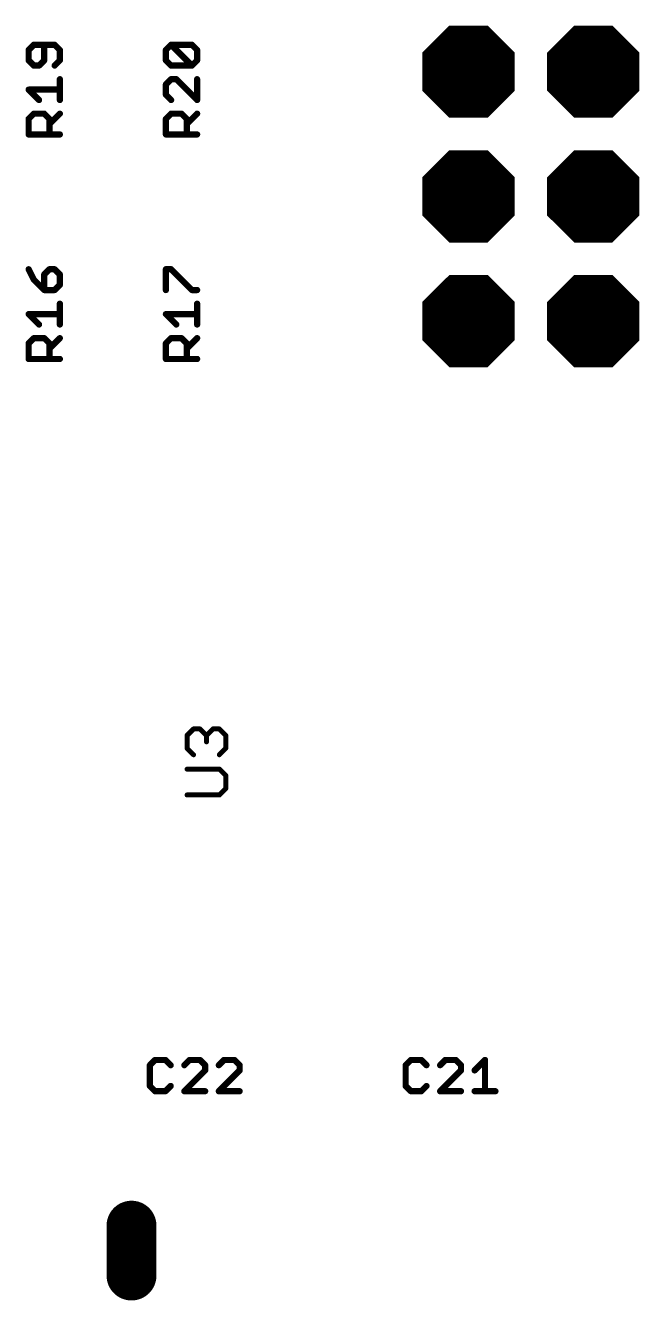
# Model space of a CAD drawing. Extents: x -38.3 to 35.6, y -39 to 39.9.
# Drawn here: x 1.14 to 13.64, y -39 to -13.03 of the extents above; entities that cross this region are included whole.
import ezdxf

# ---------------------------------------------------------------- set-up
doc = ezdxf.new("R2010")
doc.units = 0
doc.header["$MEASUREMENT"] = 0
doc.layers.get('0').update_dxf_attribs({"linetype": 'CONTINUOUS'})
doc.layers.add('25', color=253, linetype='CONTINUOUS')

# ---------------------------------------------------------------- blocks, each defined once
blk = doc.blocks.new('OCTAGONP')
at = {"const_width": 0.5}
blk.add_lwpolyline([(-0.25, -0.1036), (-0.25, 0.1036), (-0.1036, 0.25), (0.1036, 0.25), (0.25, 0.1036), (0.25, -0.1036), (0.1036, -0.25), (-0.1036, -0.25), (-0.25, -0.1036), (-0.25, 0.1036)], dxfattribs=at)
blk = doc.blocks.new('LONGP100')
at = {"const_width": 1}
blk.add_lwpolyline([(-0.5, 0), (0.5, 0)], dxfattribs=at)
at = {"const_width": 0.5}
for points in [[(-0.5, 0.25, 1), (-0.5, -0.25)], [(0.5, -0.25, 1), (0.5, 0.25)]]:
    blk.add_lwpolyline(points, format="xyb", dxfattribs=at)

msp = doc.modelspace()

# ---------------------------------------------------------------- linework, layer by layer
at = {"layer": '25'}
for points, const_width in [([(1.2377, -13.5284, 1), (1.1742, -13.5284)], 0.0635), ([(1.1835, -13.5059, 1), (1.2284, -13.5508)], 0.0635), ([(1.3119, -13.3907, 1), (1.3119, -13.4542)], 0.0635), ([(1.3343, -13.4449, 1), (1.2894, -13.4)], 0.0635), ([(1.5555, -13.4225, 1), (1.492, -13.4225)], 0.0635), ([(1.758, -13.4, 1), (1.7131, -13.4449)], 0.0635), ([(1.7356, -13.4542, 1), (1.7356, -13.3907)], 0.0635), ([(1.8733, -13.5284, 1), (1.8098, -13.5284)], 0.0635), ([(1.819, -13.5508, 1), (1.864, -13.5059)], 0.0635), ([(4.0317, -13.5284, 1), (3.9682, -13.5284)], 0.0635), ([(3.9775, -13.5059, 1), (4.0224, -13.5508)], 0.0635), ([(4.1059, -13.3907, 1), (4.1059, -13.4542)], 0.0635), ([(4.1283, -13.4, 1), (4.0834, -13.4449)], 0.0635), ([(4.1283, -13.4449, 1), (4.0834, -13.4)], 0.0635), ([(4.552, -13.4, 1), (4.5071, -13.4449)], 0.0635), ([(4.5296, -13.4542, 1), (4.5296, -13.3907)], 0.0635), ([(4.6673, -13.5284, 1), (4.6038, -13.5284)], 0.0635), ([(4.613, -13.5508, 1), (4.658, -13.5059)], 0.0635), ([(1.1742, -13.7402, 1), (1.2377, -13.7402)], 0.0635), ([(1.2284, -13.7178, 1), (1.1835, -13.7627)], 0.0635), ([(1.492, -13.7402, 1), (1.5555, -13.7402)], 0.0635), ([(1.5462, -13.7627, 1), (1.5013, -13.7178)], 0.0635), ([(1.8098, -13.7402, 1), (1.8733, -13.7402)], 0.0635), ([(1.864, -13.7627, 1), (1.819, -13.7178)], 0.0635), ([(3.9682, -13.7402, 1), (4.0317, -13.7402)], 0.0635), ([(4.0224, -13.7178, 1), (3.9775, -13.7627)], 0.0635), ([(4.6038, -13.7402, 1), (4.6673, -13.7402)], 0.0635), ([(4.658, -13.7627, 1), (4.613, -13.7178)], 0.0635), ([(1.3119, -13.8144, 1), (1.3119, -13.8779)], 0.0635), ([(1.2894, -13.8686, 1), (1.3343, -13.8237)], 0.0635), ([(1.3954, -13.8237, 1), (1.4403, -13.8686)], 0.0635), ([(1.4178, -13.8779, 1), (1.4178, -13.8144)], 0.0635), ([(1.7131, -13.8237, 1), (1.758, -13.8686)], 0.0635), ([(4.1059, -13.8144, 1), (4.1059, -13.8779)], 0.0635), ([(4.0834, -13.8686, 1), (4.1283, -13.8237)], 0.0635), ([(4.5071, -13.8237, 1), (4.552, -13.8686)], 0.0635), ([(4.5071, -13.8686, 1), (4.552, -13.8237)], 0.0635), ([(4.5296, -13.8779, 1), (4.5296, -13.8144)], 0.0635), ([(1.206, -14.3042, 1), (1.206, -14.3677)], 0.0635), ([(1.2284, -14.3135, 1), (1.1835, -14.3584)], 0.0635), ([(1.8733, -14.1241, 1), (1.8098, -14.1241)], 0.0635), ([(1.8415, -14.3677, 1), (1.8415, -14.3042)], 0.0635), ([(4.0317, -14.23, 1), (3.9682, -14.23)], 0.0635), ([(3.9775, -14.2076, 1), (4.0224, -14.2525)], 0.0635), ([(4.1059, -14.0923, 1), (4.1059, -14.1558)], 0.0635), ([(4.1283, -14.1465, 1), (4.0834, -14.1016)], 0.0635), ([(4.2343, -14.1016, 1), (4.1894, -14.1465)], 0.0635), ([(4.2118, -14.1558, 1), (4.2118, -14.0923)], 0.0635), ([(4.6673, -14.1241, 1), (4.6038, -14.1241)], 0.0635), ([(1.3954, -14.5702, 1), (1.4403, -14.5253)], 0.0635), ([(1.8098, -14.5478, 1), (1.8733, -14.5478)], 0.0635), ([(3.9682, -14.4419, 1), (4.0317, -14.4419)], 0.0635), ([(4.0224, -14.4194, 1), (3.9775, -14.4643)], 0.0635), ([(4.0834, -14.5702, 1), (4.1283, -14.5253)], 0.0635), ([(4.6038, -14.5478, 1), (4.6673, -14.5478)], 0.0635), ([(4.613, -14.5702, 1), (4.658, -14.5253)], 0.0635), ([(1.3119, -14.794, 1), (1.3119, -14.8575)], 0.0635), ([(1.3343, -14.8482, 1), (1.2894, -14.8033)], 0.0635), ([(1.5462, -14.8033, 1), (1.5013, -14.8482)], 0.0635), ([(1.5237, -14.8575, 1), (1.5237, -14.794)], 0.0635), ([(1.864, -14.8482, 1), (1.819, -14.8033)], 0.0635), ([(4.1059, -14.794, 1), (4.1059, -14.8575)], 0.0635), ([(4.1283, -14.8482, 1), (4.0834, -14.8033)], 0.0635), ([(4.3402, -14.8033, 1), (4.2953, -14.8482)], 0.0635), ([(4.3177, -14.8575, 1), (4.3177, -14.794)], 0.0635), ([(4.658, -14.8482, 1), (4.613, -14.8033)], 0.0635), ([(1.2377, -14.9317, 1), (1.1742, -14.9317)], 0.0635), ([(1.1835, -14.9092, 1), (1.2284, -14.9541)], 0.0635), ([(1.6614, -14.9317, 1), (1.5979, -14.9317)], 0.0635), ([(1.6072, -15.0151, 1), (1.6521, -15.06)], 0.0635), ([(1.6072, -14.9541, 1), (1.6521, -14.9092)], 0.0635), ([(4.0317, -14.9317, 1), (3.9682, -14.9317)], 0.0635), ([(3.9775, -14.9092, 1), (4.0224, -14.9541)], 0.0635), ([(4.4554, -14.9317, 1), (4.3919, -14.9317)], 0.0635), ([(4.4012, -15.0151, 1), (4.4461, -15.06)], 0.0635), ([(4.4012, -14.9541, 1), (4.4461, -14.9092)], 0.0635), ([(1.1742, -15.2494, 1), (1.2377, -15.2494)], 0.0635), ([(1.206, -15.2177, 1), (1.206, -15.2812)], 0.0635), ([(1.5979, -15.2494, 1), (1.6614, -15.2494)], 0.0635), ([(1.8415, -15.2812, 1), (1.8415, -15.2177)], 0.0635), ([(3.9682, -15.2494, 1), (4.0317, -15.2494)], 0.0635), ([(4, -15.2177, 1), (4, -15.2812)], 0.0635), ([(4.3919, -15.2494, 1), (4.4554, -15.2494)], 0.0635), ([(4.6355, -15.2812, 1), (4.6355, -15.2177)], 0.0635), ([(1.2344, -17.9803, 1), (1.1776, -18.0086)], 0.0635), ([(1.3343, -18.1838, 1), (1.2894, -18.2287)], 0.0635), ([(1.2835, -18.2205, 1), (1.3403, -18.1921)], 0.0635), ([(1.5555, -18.1004, 1), (1.492, -18.1004)], 0.0635), ([(1.5013, -18.0779, 1), (1.5462, -18.1228)], 0.0635), ([(1.6297, -17.9627, 1), (1.6297, -18.0262)], 0.0635), ([(1.6521, -18.0169, 1), (1.6072, -17.972)], 0.0635), ([(1.758, -17.972, 1), (1.7131, -18.0169)], 0.0635), ([(1.7356, -18.0262, 1), (1.7356, -17.9627)], 0.0635), ([(1.8733, -18.1004, 1), (1.8098, -18.1004)], 0.0635), ([(1.819, -18.1228, 1), (1.864, -18.0779)], 0.0635), ([(4.0317, -17.9945, 1), (3.9682, -17.9945)], 0.0635), ([(4, -17.9627, 1), (4, -18.0262)], 0.0635), ([(4.1283, -17.972, 1), (4.0834, -18.0169)], 0.0635), ([(4.1059, -18.0262, 1), (4.1059, -17.9627)], 0.0635), ([(1.5237, -18.3864, 1), (1.5237, -18.4499)], 0.0635), ([(1.492, -18.4181, 1), (1.5555, -18.4181)], 0.0635), ([(1.5013, -18.4406, 1), (1.5462, -18.3957)], 0.0635), ([(1.7131, -18.3957, 1), (1.758, -18.4406)], 0.0635), ([(1.7356, -18.4499, 1), (1.7356, -18.3864)], 0.0635), ([(1.8098, -18.3122, 1), (1.8733, -18.3122)], 0.0635), ([(1.864, -18.3347, 1), (1.819, -18.2898)], 0.0635), ([(3.9682, -18.4181, 1), (4.0317, -18.4181)], 0.0635), ([(4.5296, -18.3864, 1), (4.5296, -18.4499)], 0.0635), ([(4.5071, -18.4406, 1), (4.552, -18.3957)], 0.0635), ([(4.6355, -18.4499, 1), (4.6355, -18.3864)], 0.0635), ([(1.8733, -18.6961, 1), (1.8098, -18.6961)], 0.0635), ([(4.6673, -18.6961, 1), (4.6038, -18.6961)], 0.0635), ([(1.2284, -18.8855, 1), (1.1835, -18.9304)], 0.0635), ([(1.206, -18.8762, 1), (1.206, -18.9397)], 0.0635), ([(1.8415, -18.9397, 1), (1.8415, -18.8762)], 0.0635), ([(4.0224, -18.8855, 1), (3.9775, -18.9304)], 0.0635), ([(4, -18.8762, 1), (4, -18.9397)], 0.0635), ([(4.6355, -18.9397, 1), (4.6355, -18.8762)], 0.0635), ([(1.3954, -19.1422, 1), (1.4403, -19.0973)], 0.0635), ([(1.8098, -19.1198, 1), (1.8733, -19.1198)], 0.0635), ([(4.1894, -19.1422, 1), (4.2343, -19.0973)], 0.0635), ([(4.6038, -19.1198, 1), (4.6673, -19.1198)], 0.0635), ([(1.2377, -19.5037, 1), (1.1742, -19.5037)], 0.0635), ([(1.1835, -19.4812, 1), (1.2284, -19.5261)], 0.0635), ([(1.3119, -19.366, 1), (1.3119, -19.4295)], 0.0635), ([(1.3343, -19.4202, 1), (1.2894, -19.3753)], 0.0635), ([(1.5462, -19.3753, 1), (1.5013, -19.4202)], 0.0635), ([(1.5237, -19.4295, 1), (1.5237, -19.366)], 0.0635), ([(1.6614, -19.5037, 1), (1.5979, -19.5037)], 0.0635), ([(1.6072, -19.5261, 1), (1.6521, -19.4812)], 0.0635), ([(1.864, -19.4202, 1), (1.819, -19.3753)], 0.0635), ([(4.0317, -19.5037, 1), (3.9682, -19.5037)], 0.0635), ([(3.9775, -19.4812, 1), (4.0224, -19.5261)], 0.0635), ([(4.1059, -19.366, 1), (4.1059, -19.4295)], 0.0635), ([(4.1283, -19.4202, 1), (4.0834, -19.3753)], 0.0635), ([(4.3402, -19.3753, 1), (4.2953, -19.4202)], 0.0635), ([(4.3177, -19.4295, 1), (4.3177, -19.366)], 0.0635), ([(4.4554, -19.5037, 1), (4.3919, -19.5037)], 0.0635), ([(4.4012, -19.5261, 1), (4.4461, -19.4812)], 0.0635), ([(4.658, -19.4202, 1), (4.613, -19.3753)], 0.0635), ([(1.6072, -19.5871, 1), (1.6521, -19.632)], 0.0635), ([(4.4012, -19.5871, 1), (4.4461, -19.632)], 0.0635), ([(1.1742, -19.8214, 1), (1.2377, -19.8214)], 0.0635), ([(1.206, -19.7897, 1), (1.206, -19.8532)], 0.0635), ([(1.5979, -19.8214, 1), (1.6614, -19.8214)], 0.0635), ([(1.8415, -19.8532, 1), (1.8415, -19.7897)], 0.0635), ([(3.9682, -19.8214, 1), (4.0317, -19.8214)], 0.0635), ([(4, -19.7897, 1), (4, -19.8532)], 0.0635), ([(4.3919, -19.8214, 1), (4.4554, -19.8214)], 0.0635), ([(4.6355, -19.8532, 1), (4.6355, -19.7897)], 0.0635), ([(4.457, -27.4882, 1), (4.4062, -27.4882)], 0.0508), ([(4.4137, -27.4703, 1), (4.4496, -27.5062)], 0.0508), ([(4.563, -27.3315, 1), (4.563, -27.3823)], 0.0508), ([(4.5809, -27.3749, 1), (4.545, -27.3389)], 0.0508), ([(4.7123, -27.3389, 1), (4.6764, -27.3749)], 0.0508), ([(4.6943, -27.3823, 1), (4.6943, -27.3315)], 0.0508), ([(4.8511, -27.4882, 1), (4.8003, -27.4882)], 0.0508), ([(4.8077, -27.4703, 1), (4.8436, -27.5062)], 0.0508), ([(4.8077, -27.5062, 1), (4.8436, -27.4703)], 0.0508), ([(4.957, -27.3315, 1), (4.957, -27.3823)], 0.0508), ([(4.975, -27.3749, 1), (4.939, -27.3389)], 0.0508), ([(5.1063, -27.3389, 1), (5.0704, -27.3749)], 0.0508), ([(5.0884, -27.3823, 1), (5.0884, -27.3315)], 0.0508), ([(5.2451, -27.4882, 1), (5.1943, -27.4882)], 0.0508), ([(5.2017, -27.5062, 1), (5.2377, -27.4703)], 0.0508), ([(4.4062, -27.7509, 1), (4.457, -27.7509)], 0.0508), ([(4.4496, -27.733, 1), (4.4137, -27.7689)], 0.0508), ([(4.8003, -27.6196, 1), (4.8511, -27.6196)], 0.0508), ([(5.1943, -27.7509, 1), (5.2451, -27.7509)], 0.0508), ([(5.2377, -27.7689, 1), (5.2017, -27.733)], 0.0508), ([(4.545, -27.9002, 1), (4.5809, -27.8643)], 0.0508), ([(5.0704, -27.8643, 1), (5.1063, -27.9002)], 0.0508), ([(4.4316, -28.1501, 1), (4.4316, -28.2009)], 0.0508), ([(5.1063, -28.1575, 1), (5.0704, -28.1934)], 0.0508), ([(5.0884, -28.2009, 1), (5.0884, -28.1501)], 0.0508), ([(5.2451, -28.3068, 1), (5.1943, -28.3068)], 0.0508), ([(5.2017, -28.3248, 1), (5.2377, -28.2889)], 0.0508), ([(5.1943, -28.5695, 1), (5.2451, -28.5695)], 0.0508), ([(5.2377, -28.5875, 1), (5.2017, -28.5516)], 0.0508), ([(4.4316, -28.6755, 1), (4.4316, -28.7263)], 0.0508), ([(5.0704, -28.6829, 1), (5.1063, -28.7188)], 0.0508), ([(5.0884, -28.7263, 1), (5.0884, -28.6755)], 0.0508), ([(3.7053, -34.2049, 1), (3.6418, -34.2049)], 0.0635), ([(3.6511, -34.1824, 1), (3.696, -34.2273)], 0.0635), ([(3.7795, -34.0672, 1), (3.7795, -34.1307)], 0.0635), ([(3.802, -34.1214, 1), (3.7571, -34.0765)], 0.0635), ([(4.0138, -34.0765, 1), (3.9689, -34.1214)], 0.0635), ([(3.9914, -34.1307, 1), (3.9914, -34.0672)], 0.0635), ([(4.0748, -34.2273, 1), (4.1197, -34.1824)], 0.0635), ([(4.3528, -34.1824, 1), (4.3977, -34.2273)], 0.0635), ([(4.4811, -34.0672, 1), (4.4811, -34.1307)], 0.0635), ([(4.5036, -34.1214, 1), (4.4587, -34.0765)], 0.0635), ([(4.7154, -34.0765, 1), (4.6705, -34.1214)], 0.0635), ([(4.693, -34.1307, 1), (4.693, -34.0672)], 0.0635), ([(4.8307, -34.2049, 1), (4.7672, -34.2049)], 0.0635), ([(4.7765, -34.2273, 1), (4.8214, -34.1824)], 0.0635), ([(4.8214, -34.3333, 1), (4.7765, -34.2884)], 0.0635), ([(5.0544, -34.1824, 1), (5.0993, -34.2273)], 0.0635), ([(5.1828, -34.0672, 1), (5.1828, -34.1307)], 0.0635), ([(5.2052, -34.1214, 1), (5.1603, -34.0765)], 0.0635), ([(5.4171, -34.0765, 1), (5.3722, -34.1214)], 0.0635), ([(5.3946, -34.1307, 1), (5.3946, -34.0672)], 0.0635), ([(5.5323, -34.2049, 1), (5.4688, -34.2049)], 0.0635), ([(5.4781, -34.2273, 1), (5.523, -34.1824)], 0.0635), ([(5.523, -34.3333, 1), (5.4781, -34.2884)], 0.0635), ([(8.9123, -34.2049, 1), (8.8488, -34.2049)], 0.0635), ([(8.8581, -34.1824, 1), (8.903, -34.2273)], 0.0635), ([(8.9865, -34.0672, 1), (8.9865, -34.1307)], 0.0635), ([(9.009, -34.1214, 1), (8.9641, -34.0765)], 0.0635), ([(9.2208, -34.0765, 1), (9.1759, -34.1214)], 0.0635), ([(9.1983, -34.1307, 1), (9.1983, -34.0672)], 0.0635), ([(9.2818, -34.2273, 1), (9.3267, -34.1824)], 0.0635), ([(9.5598, -34.1824, 1), (9.6047, -34.2273)], 0.0635), ([(9.6881, -34.0672, 1), (9.6881, -34.1307)], 0.0635), ([(9.7106, -34.1214, 1), (9.6657, -34.0765)], 0.0635), ([(9.9224, -34.0765, 1), (9.8775, -34.1214)], 0.0635), ([(9.9, -34.1307, 1), (9.9, -34.0672)], 0.0635), ([(10.0377, -34.2049, 1), (9.9742, -34.2049)], 0.0635), ([(9.9835, -34.2273, 1), (10.0284, -34.1824)], 0.0635), ([(10.0284, -34.3333, 1), (9.9835, -34.2884)], 0.0635), ([(10.2614, -34.2884, 1), (10.3063, -34.3333)], 0.0635), ([(10.5275, -34.099, 1), (10.464, -34.099)], 0.0635), ([(10.5182, -34.1214, 1), (10.4733, -34.0765)], 0.0635), ([(4.7672, -34.3108, 1), (4.8307, -34.3108)], 0.0635), ([(5.4688, -34.3108, 1), (5.5323, -34.3108)], 0.0635), ([(9.9742, -34.3108, 1), (10.0377, -34.3108)], 0.0635), ([(3.6418, -34.6286, 1), (3.7053, -34.6286)], 0.0635), ([(3.696, -34.6061, 1), (3.6511, -34.651)], 0.0635), ([(3.7795, -34.7028, 1), (3.7795, -34.7663)], 0.0635), ([(3.7571, -34.757, 1), (3.802, -34.712)], 0.0635), ([(3.9689, -34.712, 1), (4.0138, -34.757)], 0.0635), ([(3.9914, -34.7663, 1), (3.9914, -34.7028)], 0.0635), ([(4.1197, -34.651, 1), (4.0748, -34.6061)], 0.0635), ([(4.3752, -34.7028, 1), (4.3752, -34.7663)], 0.0635), ([(4.3528, -34.712, 1), (4.3977, -34.757)], 0.0635), ([(4.7989, -34.7663, 1), (4.7989, -34.7028)], 0.0635), ([(5.0544, -34.712, 1), (5.0993, -34.757)], 0.0635), ([(5.0769, -34.7028, 1), (5.0769, -34.7663)], 0.0635), ([(5.5006, -34.7663, 1), (5.5006, -34.7028)], 0.0635), ([(8.8488, -34.6286, 1), (8.9123, -34.6286)], 0.0635), ([(8.903, -34.6061, 1), (8.8581, -34.651)], 0.0635), ([(8.9865, -34.7028, 1), (8.9865, -34.7663)], 0.0635), ([(8.9641, -34.757, 1), (9.009, -34.712)], 0.0635), ([(9.1759, -34.712, 1), (9.2208, -34.757)], 0.0635), ([(9.1983, -34.7663, 1), (9.1983, -34.7028)], 0.0635), ([(9.3267, -34.651, 1), (9.2818, -34.6061)], 0.0635), ([(9.5822, -34.7028, 1), (9.5822, -34.7663)], 0.0635), ([(9.5598, -34.712, 1), (9.6047, -34.757)], 0.0635), ([(10.0059, -34.7663, 1), (10.0059, -34.7028)], 0.0635), ([(10.2839, -34.7028, 1), (10.2839, -34.7663)], 0.0635), ([(10.464, -34.7345, 1), (10.5275, -34.7345)], 0.0635), ([(10.7076, -34.7663, 1), (10.7076, -34.7028)], 0.0635)]:
    msp.add_lwpolyline(points, format="xyb", dxfattribs=dict(at, const_width=const_width))
for points, const_width in [([(1.3119, -13.4225), (1.206, -13.5284)], 0.127), ([(1.206, -13.5284), (1.206, -13.7402)], 0.127), ([(1.7356, -13.4225), (1.3119, -13.4225)], 0.127), ([(1.5237, -13.7402), (1.5237, -13.4225)], 0.127), ([(1.8415, -13.5284), (1.7356, -13.4225)], 0.127), ([(1.8415, -13.7402), (1.8415, -13.5284)], 0.127), ([(4, -13.5284), (4.1059, -13.4225)], 0.127), ([(4, -13.7402), (4, -13.5284)], 0.127), ([(4.1059, -13.4225), (4.5296, -13.4225)], 0.127), ([(4.5296, -13.8461), (4.1059, -13.4225)], 0.127), ([(4.5296, -13.4225), (4.6355, -13.5284)], 0.127), ([(4.6355, -13.5284), (4.6355, -13.7402)], 0.127), ([(1.206, -13.7402), (1.3119, -13.8461)], 0.127), ([(1.4178, -13.8461), (1.5237, -13.7402)], 0.127), ([(1.7356, -13.8461), (1.8415, -13.7402)], 0.127), ([(4.1059, -13.8461), (4, -13.7402)], 0.127), ([(4.6355, -13.7402), (4.5296, -13.8461)], 0.127), ([(1.3119, -13.8461), (1.4178, -13.8461)], 0.127), ([(4.5296, -13.8461), (4.1059, -13.8461)], 0.127), ([(1.4178, -14.5478), (1.206, -14.3359)], 0.127), ([(1.206, -14.3359), (1.8415, -14.3359)], 0.127), ([(1.8415, -14.5478), (1.8415, -14.1241)], 0.127), ([(4.1059, -14.1241), (4, -14.23)], 0.127), ([(4, -14.23), (4, -14.4419)], 0.127), ([(4.2118, -14.1241), (4.1059, -14.1241)], 0.127), ([(4.6355, -14.5478), (4.2118, -14.1241)], 0.127), ([(4.6355, -14.1241), (4.6355, -14.5478)], 0.127), ([(4, -14.4419), (4.1059, -14.5478)], 0.127), ([(1.206, -14.9317), (1.3119, -14.8257)], 0.127), ([(1.3119, -14.8257), (1.5237, -14.8257)], 0.127), ([(1.5237, -14.8257), (1.6297, -14.9317)], 0.127), ([(1.6297, -15.0376), (1.8415, -14.8257)], 0.127), ([(4, -14.9317), (4.1059, -14.8257)], 0.127), ([(4.1059, -14.8257), (4.3177, -14.8257)], 0.127), ([(4.3177, -14.8257), (4.4237, -14.9317)], 0.127), ([(4.4237, -15.0376), (4.6355, -14.8257)], 0.127), ([(1.206, -15.2494), (1.206, -14.9317)], 0.127), ([(1.6297, -14.9317), (1.6297, -15.2494)], 0.127), ([(4, -15.2494), (4, -14.9317)], 0.127), ([(4.4237, -14.9317), (4.4237, -15.2494)], 0.127), ([(1.8415, -15.2494), (1.206, -15.2494)], 0.127), ([(4.6355, -15.2494), (4, -15.2494)], 0.127), ([(1.206, -17.9945), (1.3119, -18.2063)], 0.127), ([(1.3119, -18.2063), (1.5237, -18.4181)], 0.127), ([(1.6297, -17.9945), (1.5237, -18.1004)], 0.127), ([(1.5237, -18.1004), (1.5237, -18.4181)], 0.127), ([(1.7356, -17.9945), (1.6297, -17.9945)], 0.127), ([(1.8415, -18.1004), (1.7356, -17.9945)], 0.127), ([(1.8415, -18.3122), (1.8415, -18.1004)], 0.127), ([(4, -18.4181), (4, -17.9945)], 0.127), ([(4, -17.9945), (4.1059, -17.9945)], 0.127), ([(4.1059, -17.9945), (4.5296, -18.4181)], 0.127), ([(1.5237, -18.4181), (1.7356, -18.4181)], 0.127), ([(1.7356, -18.4181), (1.8415, -18.3122)], 0.127), ([(4.5296, -18.4181), (4.6355, -18.4181)], 0.127), ([(1.8415, -19.1198), (1.8415, -18.6961)], 0.127), ([(4.6355, -19.1198), (4.6355, -18.6961)], 0.127), ([(1.4178, -19.1198), (1.206, -18.9079)], 0.127), ([(1.206, -18.9079), (1.8415, -18.9079)], 0.127), ([(4.2118, -19.1198), (4, -18.9079)], 0.127), ([(4, -18.9079), (4.6355, -18.9079)], 0.127), ([(1.206, -19.5037), (1.3119, -19.3977)], 0.127), ([(1.206, -19.8214), (1.206, -19.5037)], 0.127), ([(1.3119, -19.3977), (1.5237, -19.3977)], 0.127), ([(1.5237, -19.3977), (1.6297, -19.5037)], 0.127), ([(1.6297, -19.6096), (1.8415, -19.3977)], 0.127), ([(1.6297, -19.5037), (1.6297, -19.8214)], 0.127), ([(4, -19.5037), (4.1059, -19.3977)], 0.127), ([(4, -19.8214), (4, -19.5037)], 0.127), ([(4.1059, -19.3977), (4.3177, -19.3977)], 0.127), ([(4.3177, -19.3977), (4.4237, -19.5037)], 0.127), ([(4.4237, -19.6096), (4.6355, -19.3977)], 0.127), ([(4.4237, -19.5037), (4.4237, -19.8214)], 0.127), ([(1.8415, -19.8214), (1.206, -19.8214)], 0.127), ([(4.6355, -19.8214), (4, -19.8214)], 0.127), ([(4.4316, -27.4882), (4.563, -27.3569)], 0.1016), ([(4.4316, -27.7509), (4.4316, -27.4882)], 0.1016), ([(4.563, -27.3569), (4.6943, -27.3569)], 0.1016), ([(4.6943, -27.3569), (4.8257, -27.4882)], 0.1016), ([(4.8257, -27.4882), (4.957, -27.3569)], 0.1016), ([(4.8257, -27.4882), (4.8257, -27.6196)], 0.1016), ([(4.957, -27.3569), (5.0884, -27.3569)], 0.1016), ([(5.0884, -27.3569), (5.2197, -27.4882)], 0.1016), ([(5.2197, -27.4882), (5.2197, -27.7509)], 0.1016), ([(4.563, -27.8823), (4.4316, -27.7509)], 0.1016), ([(5.2197, -27.7509), (5.0884, -27.8823)], 0.1016), ([(5.0884, -28.1755), (4.4316, -28.1755)], 0.1016), ([(5.2197, -28.3068), (5.0884, -28.1755)], 0.1016), ([(5.2197, -28.5695), (5.2197, -28.3068)], 0.1016), ([(5.0884, -28.7009), (5.2197, -28.5695)], 0.1016), ([(4.4316, -28.7009), (5.0884, -28.7009)], 0.1016), ([(3.7795, -34.099), (3.6736, -34.2049)], 0.127), ([(3.6736, -34.2049), (3.6736, -34.6286)], 0.127), ([(3.9914, -34.099), (3.7795, -34.099)], 0.127), ([(4.0973, -34.2049), (3.9914, -34.099)], 0.127), ([(4.4811, -34.099), (4.3752, -34.2049)], 0.127), ([(4.3752, -34.7345), (4.7989, -34.3108)], 0.127), ([(4.693, -34.099), (4.4811, -34.099)], 0.127), ([(4.7989, -34.2049), (4.693, -34.099)], 0.127), ([(4.7989, -34.3108), (4.7989, -34.2049)], 0.127), ([(5.1828, -34.099), (5.0769, -34.2049)], 0.127), ([(5.0769, -34.7345), (5.5006, -34.3108)], 0.127), ([(5.3946, -34.099), (5.1828, -34.099)], 0.127), ([(5.5006, -34.2049), (5.3946, -34.099)], 0.127), ([(5.5006, -34.3108), (5.5006, -34.2049)], 0.127), ([(8.9865, -34.099), (8.8806, -34.2049)], 0.127), ([(8.8806, -34.2049), (8.8806, -34.6286)], 0.127), ([(9.1983, -34.099), (8.9865, -34.099)], 0.127), ([(9.3043, -34.2049), (9.1983, -34.099)], 0.127), ([(9.6881, -34.099), (9.5822, -34.2049)], 0.127), ([(9.5822, -34.7345), (10.0059, -34.3108)], 0.127), ([(9.9, -34.099), (9.6881, -34.099)], 0.127), ([(10.0059, -34.2049), (9.9, -34.099)], 0.127), ([(10.0059, -34.3108), (10.0059, -34.2049)], 0.127), ([(10.2839, -34.3108), (10.4957, -34.099)], 0.127), ([(10.4957, -34.099), (10.4957, -34.7345)], 0.127), ([(3.6736, -34.6286), (3.7795, -34.7345)], 0.127), ([(3.7795, -34.7345), (3.9914, -34.7345)], 0.127), ([(3.9914, -34.7345), (4.0973, -34.6286)], 0.127), ([(4.7989, -34.7345), (4.3752, -34.7345)], 0.127), ([(5.5006, -34.7345), (5.0769, -34.7345)], 0.127), ([(8.8806, -34.6286), (8.9865, -34.7345)], 0.127), ([(8.9865, -34.7345), (9.1983, -34.7345)], 0.127), ([(9.1983, -34.7345), (9.3043, -34.6286)], 0.127), ([(10.0059, -34.7345), (9.5822, -34.7345)], 0.127), ([(10.2839, -34.7345), (10.7076, -34.7345)], 0.127)]:
    msp.add_lwpolyline(points, dxfattribs=dict(at, const_width=const_width))

# ---------------------------------------------------------------- block references
at = {"layer": '25', "rotation": 90}
for name, p, xscale, yscale in [('OCTAGONP', (10.16, -13.97), 1.879599999999999, 1.879599999999999), ('OCTAGONP', (10.16, -13.97), 1.879599999999999, 1.879599999999999), ('OCTAGONP', (12.7, -13.97), 1.879599999999999, 1.879599999999999), ('OCTAGONP', (12.7, -13.97), 1.879599999999999, 1.879599999999999), ('OCTAGONP', (10.16, -16.51), 1.879599999999999, 1.879599999999999), ('OCTAGONP', (10.16, -16.51), 1.879599999999999, 1.879599999999999), ('OCTAGONP', (12.7, -16.51), 1.879599999999999, 1.879599999999999), ('OCTAGONP', (12.7, -16.51), 1.879599999999999, 1.879599999999999), ('OCTAGONP', (10.16, -19.05), 1.879599999999999, 1.879599999999999), ('OCTAGONP', (10.16, -19.05), 1.879599999999999, 1.879599999999999), ('OCTAGONP', (12.7, -19.05), 1.879599999999999, 1.879599999999999), ('OCTAGONP', (12.7, -19.05), 1.879599999999999, 1.879599999999999), ('LONGP100', (3.3, -37.981), 1.016, 1.016), ('LONGP100', (3.3, -37.981), 1.016, 1.016)]:
    msp.add_blockref(name, p, dxfattribs=dict(at, xscale=xscale, yscale=yscale))

doc.saveas('drawing.dxf')
